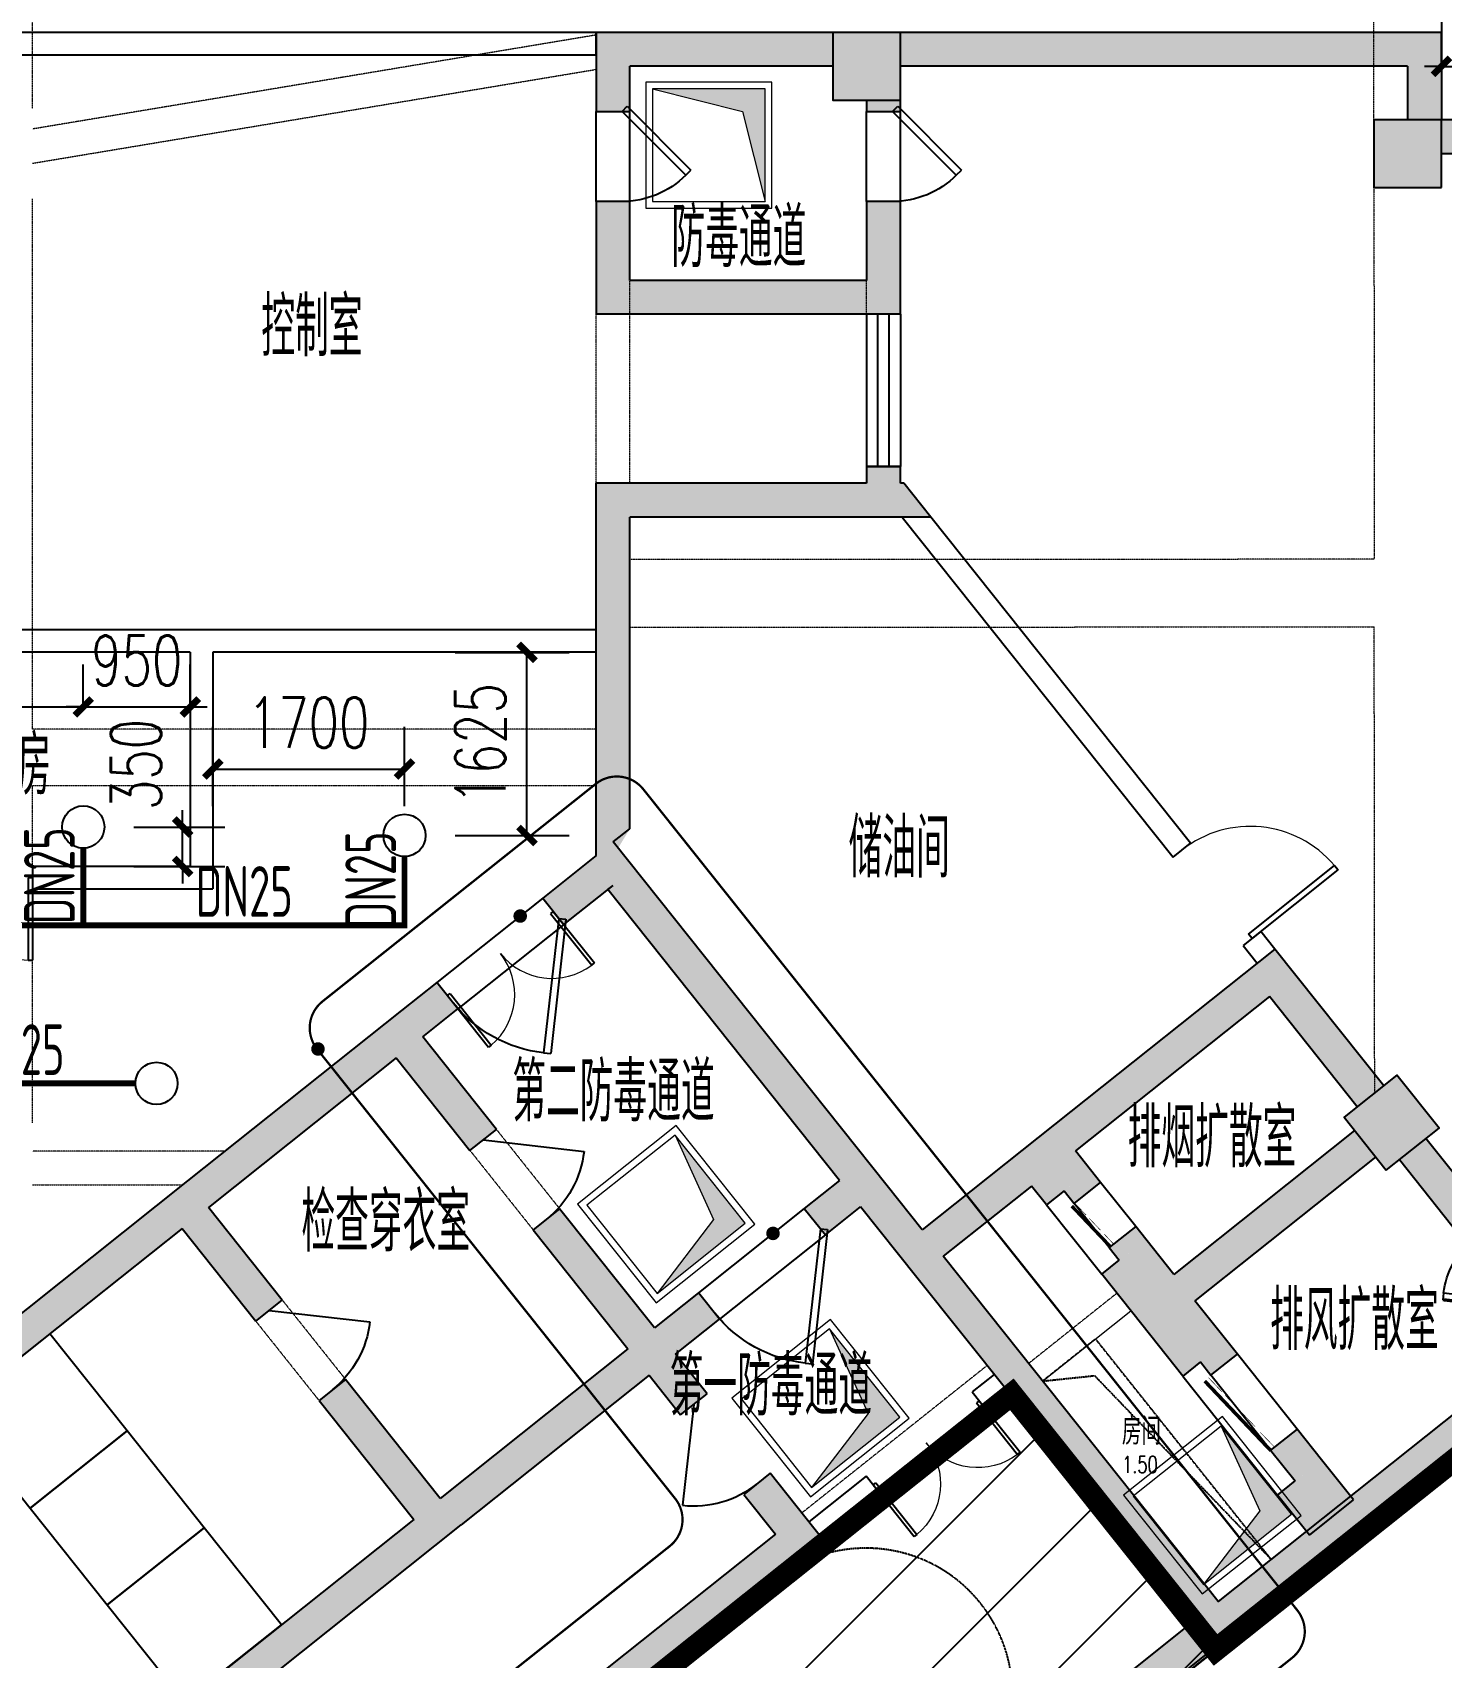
# Model space of a CAD drawing. Extents: x 6824721 to 16538177, y 2478193 to 6665639.
# Drawn here: x 8876614 to 8889114, y 2852107 to 2866526 of the extents above; entities that cross this region are included whole.
import ezdxf

# ---------------------------------------------------------------- set-up
doc = ezdxf.new("R2010")
doc.units = 0
doc.header["$LTSCALE"] = 10
doc.linetypes.add('CONTINOUS', pattern=[0])
doc.linetypes.add('DASH', pattern=[0.35, 0.25, -0.1])
for name, color, linetype in [('0-wo', 8, 'Continuous'), ('DOOR_FIRE', 4, 'Continuous'), ('PUB_HATCH', 8, 'Continuous'), ('R_人防洗消集水坑', 32, 'Continuous'), ('S-梁-实线', 4, 'CONTINOUS'), ('S-梁-虚线', 4, 'DASH'), ('W-EQUIP_喷头', 7, 'Continuous'), ('W-PIPE-喷淋中', 6, 'Continuous'), ('W-TEXT_喷淋', 7, 'Continuous'), ('W-TWT_DIM', 3, 'Continuous'), ('WALL', 9, 'Continuous')]:
    doc.layers.add(name, color=color, linetype=linetype)
doc.layers.add('钢梁', color=141, linetype='Continuous', lineweight=18)
doc.styles.add('8B2_02', font='tssdeng.shx', dxfattribs={"width": 0.7, "bigfont": 'TSSDCHN.shx'})
doc.styles.add('_TCH_DIM_T3', font='SIMPLEX', dxfattribs={"width": 0.705882, "bigfont": 'GBCBIG'})
doc.styles.add('_TCH_SPACE', font='SIMPLEX', dxfattribs={"height": 5, "bigfont": 'GBCBIG'})
doc.styles.add('_TWT_PIPEDN', font='TSSDENG', dxfattribs={"width": 0.8, "height": 3.5, "bigfont": 'TSSDCHN'})
doc.dimstyles.new('_TWT_ARCH&&150', dxfattribs={"dimtxt": 446.25, "dimasz": 150, "dimexe": 375, "dimexo": 450, "dimgap": 189.375, "dimtad": 1, "dimdec": 0, "dimzin": 0, "dimdsep": 46, "dimtxsty": '_TCH_DIM_T3', "dimblk": 'ARCHTICK', "dimcen": 0.09, "dimclrt": 7, "dimazin": 2, "dimtfac": 1, "dimtdec": 0, "dimtix": 1, "dimtmove": 2, "dimatfit": 3, "dimfxl": 0, "dimtolj": 1, "dimtzin": 0, "dimarcsym": 0})

# ---------------------------------------------------------------- blocks, each defined once
blk = doc.blocks.new('洗消污水集水坑')
at = {"layer": 'R_人防洗消集水坑', "lineweight": 15}
h = blk.add_hatch(color=256, dxfattribs=at)
h.dxf.hatch_style = 1
h.paths.add_polyline_path([(161254, 16997), (162054, 17197), (161054, 17197), (161054, 16197)])
for points in [[(162114, 17257), (160994, 17257), (160994, 16137), (162114, 16137)], [(162054, 17197), (161054, 17197), (161054, 16197), (162054, 16197)]]:
    blk.add_lwpolyline(points, close=True, dxfattribs=at)
blk.add_lwpolyline([(161054, 16197), (161254, 16997), (162054, 17197)], dxfattribs=at)
blk = doc.blocks.new('洗消坑')
at = {"layer": 'R_人防洗消集水坑', "lineweight": 15}
for p, rotation in [((134653, -209721), 270), ((266946, -267058), 218.5325870236756), ((268316, -268779), 218.5325870236756), ((271792, -269641), 218.5325870236756)]:
    blk.add_blockref('洗消污水集水坑', p, dxfattribs=dict(at, rotation=rotation))
blk = doc.blocks.new('$DorLib2D$00000002')
for p, q in [((-0.5, 0), (-0.5, 0.4875)), ((-0.475, 0.4875), (-0.5, 0.4875)), ((-0.475, 0), (-0.475, 0.4875)), ((0.475, 0), (0.475, 0.4875)), ((0.475, 0.4875), (0.5, 0.4875)), ((0.5, 0), (0.5, 0.4875)), ((-0.5, 0), (-0.475, 0)), ((0.5, 0), (0.475, 0))]:
    blk.add_line(p, q)
at = {"lineweight": 13}
for centre, start, end in [((-0.4875, 0), 0, 88.53072), ((0.4875, 0), 91.46928, 180)]:
    blk.add_arc(centre, 0.4875, start, end, dxfattribs=at)
blk = doc.blocks.new('A$C5FEE24D3')
at = {"layer": 'DOOR_FIRE', "xscale": -1200, "yscale": -1200, "zscale": 100, "rotation": 47.99999999999827}
blk.add_blockref('$DorLib2D$00000002', (-401, -446), dxfattribs=at)
blk = doc.blocks.new('_FZH')
blk.add_lwpolyline([(-0.5, -0.5), (0.5, -0.5), (0.5, 0.5), (-0.5, 0.5)], close=True)
at = {"layer": 'PUB_HATCH'}
blk.add_solid([(-0.5, -0.5), (0.5, -0.5), (-0.5, 0.5), (0.5, 0.5)], dxfattribs=at)
blk = doc.blocks.new('$DorLib2D$00000085')
for p, q in [((-0.207, 0.832), (-0.148, 0.891)), ((0.5, 0.125), (-0.207, 0.832)), ((0.5, 0.125), (0.559, 0.184))]:
    blk.add_line(p, q)
at = {"const_width": 0.0417}
blk.add_lwpolyline([(0.559, 0.184), (-0.148, 0.891)], dxfattribs=at)
blk.add_arc((0.5, 0.125), 1, 135, 180)
blk = doc.blocks.new('$DorLib2D$00000251')
at = {"color": 0}
for points, const_width in [([(-0.505, 0.178), (0.492, 0.265)], 0.0375), ([(-0.209, 0.15), (-0.002, 0.169)], 0.00625), ([(0.055, 0.174), (0.246, 0.191)], 0.00625), ([(0.292, 0.194), (0.496, 0.212)], 0.00625), ([(-0.5, 0.125), (-0.289, 0.145)], 0.00625)]:
    blk.add_lwpolyline(points, dxfattribs=dict(at, const_width=const_width))
blk = doc.blocks.new('$DorLib2D$00000249')
at = {"color": 0}
for points, const_width in [([(-0.504, 0.274), (0.492, 0.361)], 0.06), ([(0.207, 0.262), (0.496, 0.287)], 0.01), ([(-0.5, 0.2), (-0.254, 0.221)], 0.01), ([(-0.156, 0.23), (0.13, 0.255)], 0.01)]:
    blk.add_lwpolyline(points, dxfattribs=dict(at, const_width=const_width))
blk = doc.blocks.new('$DorLib2D$00000001')
for p, q in [((0.45, 0.975), (0.5, 0.975)), ((0.45, 0), (0.45, 0.975)), ((0.5, 0), (0.5, 0.975)), ((0.5, 0), (0.45, 0))]:
    blk.add_line(p, q)
at = {"lineweight": 13}
blk.add_arc((0.475, 0), 0.975, 91.4693, 180, dxfattribs=at)
blk = doc.blocks.new('$DorLib2D$00000114')
at = {"color": 0}
blk.add_line((0.5, 0), (-0.207, 0.707), dxfattribs=at)
blk.add_arc((0.5, 0), 1, 135, 180, dxfattribs=at)
blk = doc.blocks.new('$DorLib2D$00000081')
for p, q in [((-0.207, 0.774), (-0.169, 0.811)), ((0.5, 0.067), (-0.207, 0.774)), ((0.538, 0.104), (-0.169, 0.811)), ((0.5, 0.067), (0.538, 0.104))]:
    blk.add_line(p, q)
blk.add_arc((0.5, 0.067), 1, 135, 180)
blk = doc.blocks.new('$DorLib2D$00000079')
for p, q in [((-0.207, 0.807), (-0.151, 0.864)), ((0.5, 0.1), (-0.207, 0.807)), ((0.557, 0.157), (-0.151, 0.864)), ((0.5, 0.1), (0.557, 0.157))]:
    blk.add_line(p, q)
blk.add_arc((0.5, 0.1), 1, 135, 180)
blk = doc.blocks.new('$WINLIB2D$00000001')
for p, q in [((-0.5, 0.5), (0.5, 0.5)), ((-0.5, 0.5), (-0.5, -0.5)), ((0.5, -0.5), (0.5, 0.5)), ((0.5, 0.167), (-0.5, 0.167)), ((0.5, -0.167), (-0.5, -0.167)), ((-0.5, -0.5), (0.5, -0.5))]:
    blk.add_line(p, q)
blk = doc.blocks.new('jkytk')
h = blk.add_hatch()
h.set_pattern_fill('ANSI31', color=252, scale=500)
h.set_pattern_definition([(45, (8493122.4, 3120586.9), (-561.266, 561.266), [])])
h.paths.add_polyline_path([(8576768, 2856872), (8581726, 2860820), (8579919, 2863088), (8574952, 2859133)])
at = {"color": 1, "const_width": 20}
blk.add_lwpolyline([(8576768, 2856872), (8581726, 2860820), (8579919, 2863088), (8574952, 2859133), (8576768, 2856872)], dxfattribs=at)
at = {"layer": 'WALL', "color": 1, "const_width": 200}
blk.add_lwpolyline([(8591664, 2868734), (8581726, 2860820), (8579919, 2863088), (8574962, 2859140), (8576768, 2856872), (8573042, 2852788), (8570886, 2854728), (8567106, 2850529), (8569261, 2848589), (8565848, 2844799), (8558488, 2851427), (8549989, 2851427), (8549989, 2856077), (8515539, 2856077)], dxfattribs=at)
blk = doc.blocks.new('LIANGMOBAN')
at = {"layer": 'S-梁-实线', "lineweight": 18}
for p, q in [((2016101, 140585), (2016886, 141210)), ((2017596, 140639), (2018125, 139974)), ((2014154, 139182), (2015795, 140489))]:
    blk.add_line(p, q, dxfattribs=at)
at = {"layer": 'S-梁-虚线', "color": 8, "lineweight": 18}
for p, q in [((2007141, 151878), (2007141, 160078)), ((2019641, 151778), (2019641, 159878)), ((2019041, 151778), (2019041, 156226)), ((2012141, 152531), (2007141, 151697)), ((2007141, 151393), (2012141, 152226)), ((2012141, 148553), (2012141, 151853)), ((2012441, 148553), (2012441, 151853)), ((2014541, 148703), (2014541, 151853)), ((2014841, 148703), (2014841, 151853)), ((2019042, 151178), (2019045, 147879)), ((2007141, 146372), (2007141, 151078)), ((2019045, 147879), (2012441, 147877)), ((2012441, 147277), (2019045, 147279)), ((2019049, 143144), (2019045, 147279)), ((2012141, 146372), (2007141, 146372)), ((2007141, 142878), (2007141, 145872)), ((2007141, 145872), (2012141, 145872)), ((2011667, 144872), (2010729, 144124)), ((2010916, 143890), (2011854, 144637)), ((2011257, 142820), (2011818, 142116)), ((2008850, 142628), (2007141, 142628)), ((2011023, 142633), (2011583, 141929)), ((2007141, 142328), (2008474, 142328)), ((2016618, 142349), (2016929, 141958)), ((2013989, 142119), (2013050, 141371)), ((2016383, 142162), (2016694, 141771)), ((2013237, 141136), (2014176, 141884)), ((2016761, 141366), (2015977, 140742)), ((2009357, 141306), (2009918, 140602)), ((2009122, 141119), (2009683, 140415)), ((2017831, 140826), (2018360, 140161)), ((2015608, 140723), (2013967, 139417))]:
    blk.add_line(p, q, dxfattribs=at)
blk = doc.blocks.new('_ArchTick')
at = {"color": 0, "linetype": 'ByBlock', "const_width": 0.4}
blk.add_lwpolyline([(-0.5, -0.5), (0.5, 0.5)], dxfattribs=at)
blk = doc.blocks.new('*D457')
at = {"layer": 'Defpoints', "color": 0, "transparency": 16777216}
for p in [(8877064, 2859476), (8877946, 2859476), (8877064, 2859126)]:
    blk.add_point(p, dxfattribs=at)
at = {"layer": 'W-TWT_DIM', "color": 0, "lineweight": -2, "transparency": 16777216}
for p, q in [((8877946, 2859476), (8877946, 2859626)), ((8877514, 2859476), (8878321, 2859476)), ((8877946, 2859126), (8877946, 2859476)), ((8877514, 2859126), (8878321, 2859126)), ((8877946, 2859126), (8877946, 2858976))]:
    blk.add_line(p, q, dxfattribs=at)
at = {"layer": 'W-TWT_DIM', "color": 0, "lineweight": -2, "transparency": 16777216, "xscale": 150, "yscale": 150, "zscale": 150}
for p, rotation in [((8877946, 2859476), 270), ((8877946, 2859126), 90)]:
    blk.add_blockref('_ArchTick', p, dxfattribs=dict(at, rotation=rotation))
at = {"layer": 'W-TWT_DIM', "color": 7, "transparency": 16777216, "insert": (8877533, 2860031), "char_height": 446.2, "attachment_point": 5, "rotation": 90, "style": '_TCH_DIM_T3'}
blk.add_mtext('\\A1;350', dxfattribs=at)
blk = doc.blocks.new('*D535')
at = {"layer": 'Defpoints', "color": 0, "transparency": 16777216}
for p in [(8877064, 2860542), (8874664, 2860076), (8877064, 2860076)]:
    blk.add_point(p, dxfattribs=at)
at = {"layer": 'W-TWT_DIM', "color": 0, "lineweight": -2, "transparency": 16777216}
for p, q in [((8874664, 2860526), (8874664, 2860917)), ((8877064, 2860526), (8877064, 2860917)), ((8874664, 2860542), (8877064, 2860542))]:
    blk.add_line(p, q, dxfattribs=at)
at = {"layer": 'W-TWT_DIM', "color": 0, "lineweight": -2, "transparency": 16777216, "xscale": 150, "yscale": 150, "zscale": 150, "rotation": 180}
blk.add_blockref('_ArchTick', (8874664, 2860542), dxfattribs=at)
at = {"layer": 'W-TWT_DIM', "color": 0, "lineweight": -2, "transparency": 16777216, "xscale": 150, "yscale": 150, "zscale": 150}
blk.add_blockref('_ArchTick', (8877064, 2860542), dxfattribs=at)
at = {"layer": 'W-TWT_DIM', "color": 7, "transparency": 16777216, "insert": (8875864, 2860954), "char_height": 446.2, "attachment_point": 5, "style": '_TCH_DIM_T3'}
blk.add_mtext('\\A1;2400', dxfattribs=at)
blk = doc.blocks.new('*D536')
at = {"layer": 'Defpoints', "color": 0, "transparency": 16777216}
for p in [(8878014, 2860542), (8877064, 2860076), (8878014, 2860076)]:
    blk.add_point(p, dxfattribs=at)
at = {"layer": 'W-TWT_DIM', "color": 0, "lineweight": -2, "transparency": 16777216}
for p, q in [((8877064, 2860526), (8877064, 2860917)), ((8878014, 2860526), (8878014, 2860917)), ((8877064, 2860542), (8876914, 2860542)), ((8877064, 2860542), (8878014, 2860542)), ((8878014, 2860542), (8878164, 2860542))]:
    blk.add_line(p, q, dxfattribs=at)
at = {"layer": 'W-TWT_DIM', "color": 0, "lineweight": -2, "transparency": 16777216, "xscale": 150, "yscale": 150, "zscale": 150}
blk.add_blockref('_ArchTick', (8877064, 2860542), dxfattribs=at)
at = {"layer": 'W-TWT_DIM', "color": 0, "lineweight": -2, "transparency": 16777216, "xscale": 150, "yscale": 150, "zscale": 150, "rotation": 180}
blk.add_blockref('_ArchTick', (8878014, 2860542), dxfattribs=at)
at = {"layer": 'W-TWT_DIM', "color": 7, "transparency": 16777216, "insert": (8877539, 2860954), "char_height": 446.2, "attachment_point": 5, "style": '_TCH_DIM_T3'}
blk.add_mtext('\\A1;950', dxfattribs=at)
blk = doc.blocks.new('*D713')
at = {"layer": 'Defpoints', "color": 0, "transparency": 16777216}
for p in [(8889114, 2867151), (8890314, 2867151), (8890314, 2866226)]:
    blk.add_point(p, dxfattribs=at)
at = {"layer": 'W-TWT_DIM', "color": 0, "lineweight": -2, "transparency": 16777216}
for p, q in [((8889114, 2866701), (8889114, 2865851)), ((8890314, 2866701), (8890314, 2865851)), ((8889114, 2866226), (8888964, 2866226)), ((8889114, 2866226), (8890314, 2866226)), ((8890314, 2866226), (8890464, 2866226))]:
    blk.add_line(p, q, dxfattribs=at)
at = {"layer": 'W-TWT_DIM', "color": 0, "lineweight": -2, "transparency": 16777216, "xscale": 150, "yscale": 150, "zscale": 150}
blk.add_blockref('_ArchTick', (8889114, 2866226), dxfattribs=at)
at = {"layer": 'W-TWT_DIM', "color": 0, "lineweight": -2, "transparency": 16777216, "xscale": 150, "yscale": 150, "zscale": 150, "rotation": 180}
blk.add_blockref('_ArchTick', (8890314, 2866226), dxfattribs=at)
at = {"layer": 'W-TWT_DIM', "color": 7, "transparency": 16777216, "insert": (8889714, 2866639), "char_height": 446.2, "attachment_point": 5, "style": '_TCH_DIM_T3'}
blk.add_mtext('\\A1;1200', dxfattribs=at)
blk = doc.blocks.new('*D796')
at = {"layer": 'Defpoints', "color": 0, "transparency": 16777216}
for p in [(8879914, 2861026), (8881001, 2861026), (8879914, 2859401)]:
    blk.add_point(p, dxfattribs=at)
at = {"layer": 'W-TWT_DIM', "color": 0, "lineweight": -2, "transparency": 16777216}
for p, q in [((8880364, 2861026), (8881376, 2861026)), ((8881001, 2859401), (8881001, 2861026)), ((8880364, 2859401), (8881376, 2859401))]:
    blk.add_line(p, q, dxfattribs=at)
at = {"layer": 'W-TWT_DIM', "color": 0, "lineweight": -2, "transparency": 16777216, "xscale": 150, "yscale": 150, "zscale": 150}
for p, rotation in [((8881001, 2861026), 90), ((8881001, 2859401), 270)]:
    blk.add_blockref('_ArchTick', p, dxfattribs=dict(at, rotation=rotation))
at = {"layer": 'W-TWT_DIM', "color": 7, "transparency": 16777216, "insert": (8880588, 2860214), "char_height": 446.2, "attachment_point": 5, "rotation": 90, "style": '_TCH_DIM_T3'}
blk.add_mtext('\\A1;1625', dxfattribs=at)
blk = doc.blocks.new('*D1551')
at = {"layer": 'Defpoints', "color": 0, "transparency": 16777216}
for p in [(8879914, 2859991), (8878214, 2859212), (8879914, 2859212)]:
    blk.add_point(p, dxfattribs=at)
at = {"layer": 'W-TWT_DIM', "color": 0, "lineweight": -2, "transparency": 16777216}
for p, q in [((8878214, 2859662), (8878214, 2860366)), ((8879914, 2859662), (8879914, 2860366)), ((8878214, 2859991), (8879914, 2859991))]:
    blk.add_line(p, q, dxfattribs=at)
at = {"layer": 'W-TWT_DIM', "color": 0, "lineweight": -2, "transparency": 16777216, "xscale": 150, "yscale": 150, "zscale": 150, "rotation": 180}
blk.add_blockref('_ArchTick', (8878214, 2859991), dxfattribs=at)
at = {"layer": 'W-TWT_DIM', "color": 0, "lineweight": -2, "transparency": 16777216, "xscale": 150, "yscale": 150, "zscale": 150}
blk.add_blockref('_ArchTick', (8879914, 2859991), dxfattribs=at)
at = {"layer": 'W-TWT_DIM', "color": 7, "transparency": 16777216, "insert": (8879064, 2860403), "char_height": 446.2, "attachment_point": 5, "style": '_TCH_DIM_T3'}
blk.add_mtext('\\A1;1700', dxfattribs=at)
blk = doc.blocks.new('$TwtSys$00000125')
blk.add_circle((0, 0, 0), 1)

msp = doc.modelspace()

# ---------------------------------------------------------------- hatches: boundary and pattern name
at = {"layer": '0-wo'}
for points in [[(8881614.1, 2866526.5), (8881614.1, 2865826.5), (8881914.1, 2865826.5), (8881914.1, 2866226.5)], [(8883714.1, 2866226.5), (8883714.1, 2866526.5), (8881614.1, 2866526.5), (8881914.1, 2866226.5)], [(8884314.1, 2866526.5), (8884314.1, 2866226.5), (8888814.1, 2866226.5), (8888914.1, 2866326.5), (8888814.1, 2866526.5)], [(8889114.1, 2866226.5), (8889114.1, 2866526.5), (8888814.1, 2866526.5), (8888914.1, 2866326.5)], [(8888814.1, 2865751.5), (8889114.1, 2865751.5), (8889114.1, 2866226.5), (8888914.1, 2866326.5), (8888814.1, 2866226.5)], [(8884014.1, 2865926.5), (8884014.1, 2865826.5), (8884314.1, 2865826.5), (8884314.1, 2865926.5)], [(8889114.1, 2865751.5), (8889114.1, 2865451.5), (8891214.1, 2865451.5), (8891214.1, 2865751.5)], [(8881914.1, 2864326.5), (8881914.1, 2865026.5), (8881614.1, 2865026.5), (8881614.1, 2864026.5)], [(8884314.1, 2864026.5), (8884314.1, 2865026.5), (8884014.1, 2865026.5), (8884014.1, 2864326.5), (8884114.1, 2864126.5)], [(8884114.1, 2864126.5), (8884014.1, 2864326.5), (8881914.1, 2864326.5), (8881614.1, 2864026.5), (8884014.1, 2864026.5)], [(8884014.1, 2864026.5), (8884314.1, 2864026.5), (8884114.1, 2864126.5)], [(8884314.1, 2862526.5), (8884314.1, 2862676.5), (8884014.1, 2862676.5), (8884014.1, 2862526.5), (8884164.1, 2862426.5)], [(8884164.1, 2862426.5), (8884014.1, 2862526.5), (8881614.1, 2862526.5), (8881914.1, 2862226.5), (8884164.1, 2862226.5)], [(8881614.1, 2861126.5), (8881914.1, 2861126.5), (8881914.1, 2862226.5), (8881614.1, 2862526.5)], [(8884345.2, 2862526.5), (8884314.1, 2862526.5), (8884164.1, 2862426.5), (8884164.1, 2862226.5), (8884584.1, 2862226.5)], [(8881764.1, 2859214), (8881914.1, 2859461.3), (8881914.1, 2861126.5), (8881614.1, 2861126.5), (8881614.1, 2859222.4)], [(8881718.7, 2858922.1), (8881766.5, 2859343.7), (8881914.1, 2859461.3), (8881764.1, 2859214), (8881764.1, 2858958.3)], [(8883977.3, 2856246.6), (8884196, 2856292.9), (8881766.5, 2859343.7), (8881718.7, 2858922.1), (8883774.4, 2856340.7)], [(8881614.1, 2859222.4), (8881140.2, 2858845), (8881327.1, 2858610.3), (8881764.1, 2858958.3), (8881764.1, 2859214)], [(8887588.7, 2857972.1), (8887636.5, 2858393.6), (8885680.9, 2856836.2), (8885675.1, 2856576), (8885867.7, 2856601.6)], [(8888367.4, 2856994.2), (8888602.1, 2857181.1), (8887636.5, 2858393.6), (8887588.7, 2857972.1)], [(8880075.9, 2857613.9), (8880388.4, 2857862.8), (8880201.5, 2858097.4), (8879889, 2857848.6), (8879935.4, 2857629.9)], [(8879935.4, 2857629.9), (8879889, 2857848.6), (8877988.8, 2856335.3), (8878035.2, 2856116.6), (8878175.7, 2856100.7), (8879841.3, 2857427)], [(8879841.3, 2857427), (8880495.4, 2856605.7), (8880730, 2856792.6), (8880075.9, 2857613.9), (8879935.4, 2857629.9)], [(8885675.1, 2856576), (8885680.9, 2856836.2), (8884507.5, 2855901.8), (8884553.8, 2855683), (8884694.4, 2855667.1), (8885476.6, 2856290.1)], [(8888530.4, 2856548.8), (8888343.5, 2856783.5), (8886739.9, 2855506.4), (8886734.1, 2855246.1), (8886926.8, 2855271.7)], [(8888975.9, 2856711.8), (8888741.2, 2856524.9), (8889342.6, 2855769.7), (8889577.3, 2855956.6)], [(8885609, 2856123.8), (8886000.1, 2856435.3), (8885867.7, 2856601.6), (8885675.1, 2856576), (8885476.6, 2856290.1)], [(8883774.4, 2856340.7), (8883461.5, 2856091.5), (8883648.4, 2855856.8), (8883961.3, 2856106), (8883977.3, 2856246.6)], [(8885765.5, 2856248.4), (8885855.7, 2856135.1), (8886090.4, 2856321.9), (8886000.1, 2856435.3)], [(8878035.2, 2856116.6), (8877988.8, 2856335.3), (8874489.1, 2853548.3), (8874789.1, 2853403.7), (8877941, 2855913.8)], [(8884553.8, 2855683), (8884507.5, 2855901.8), (8884196, 2856292.9), (8883977.3, 2856246.6), (8883961.3, 2856106), (8884459.7, 2855480.2)], [(8877941, 2855913.8), (8878595.1, 2855092.4), (8878829.8, 2855279.3), (8878175.7, 2856100.7), (8878035.2, 2856116.6)], [(8882131.7, 2855032.5), (8881290.7, 2856088.5), (8881056, 2855901.6), (8881897, 2854845.6), (8882107.8, 2854821.7)], [(8886490.7, 2855819.3), (8886401.9, 2855930.8), (8886167.2, 2855743.9), (8886256, 2855632.4)], [(8886734.1, 2855246.1), (8886739.9, 2855506.4), (8886490.7, 2855819.3), (8886099.6, 2855507.8), (8886535.7, 2854960.2)], [(8885269.5, 2854463.3), (8885504.2, 2854650.2), (8884694.4, 2855667.1), (8884553.8, 2855683), (8884459.7, 2855480.2)], [(8882318.6, 2854797.8), (8882709.7, 2855109.3), (8882522.8, 2855344), (8882131.7, 2855032.5), (8882107.8, 2854821.7)], [(8886818.8, 2854604.7), (8887209.9, 2854916.2), (8886926.8, 2855271.7), (8886734.1, 2855246.1), (8886535.7, 2854960.2)], [(8886975.2, 2854729.3), (8887068.7, 2854612), (8887303.3, 2854798.9), (8887209.9, 2854916.2)], [(8890246.6, 2854955.6), (8890027.8, 2854909.2), (8887133.5, 2852604.3), (8887117.6, 2852463.8), (8887320.4, 2852369.6), (8890449.4, 2854861.4)], [(8882107.8, 2854821.7), (8881897, 2854845.6), (8880231.5, 2853519.2), (8880215.5, 2853378.7), (8880418.4, 2853284.5), (8882083.9, 2854610.9)], [(8882083.9, 2854610.9), (8882364.2, 2854258.9), (8882598.9, 2854445.8), (8882318.6, 2854797.8), (8882107.8, 2854821.7)], [(8887117.6, 2852463.8), (8887133.5, 2852604.3), (8885504.2, 2854650.2), (8885269.5, 2854463.3), (8886898.8, 2852417.4)], [(8880231.5, 2853519.2), (8879390.5, 2854575.3), (8879155.8, 2854388.4), (8879996.8, 2853332.3), (8880215.5, 2853378.7)], [(8888050.9, 2853860.2), (8887832.9, 2854134), (8887598.2, 2853947.1), (8887816.2, 2853673.3)], [(8888334, 2853504.7), (8888050.9, 2853860.2), (8887659.8, 2853548.7), (8887942.9, 2853193.2)], [(8883626.8, 2853155.1), (8883159.6, 2853741.8), (8882924.9, 2853554.9), (8883205.2, 2853202.9)], [(8879996.8, 2853332.3), (8877102.5, 2851027.4), (8877289.3, 2850792.7), (8880418.4, 2853284.5), (8880215.5, 2853378.7)], [(8883626.8, 2853155.1), (8883205.2, 2853202.9), (8879998, 2850648.7), (8880122.6, 2850492.3), (8880302.2, 2850507.5)], [(8887117.6, 2852463.8), (8886898.8, 2852417.4), (8881931.5, 2848461.6), (8881876.5, 2848289.9), (8882001.1, 2848133.5), (8887320.4, 2852369.6)]]:
    msp.add_hatch(color=8, dxfattribs=at).paths.add_polyline_path(points)
at = {"layer": 'W-PIPE-喷淋中'}
for points in [[(8879914.1, 2858604.4), (8879940.3, 2858604.4), (8879940.3, 2858578.2)], [(8879914.1, 2858604.4), (8879914.1, 2858578.2), (8879940.3, 2858578.2)]]:
    msp.add_hatch(color=256, dxfattribs=at).paths.add_polyline_path(points)

# ---------------------------------------------------------------- linework, layer by layer
at = {"layer": '0-wo', "color": 8}
for p, q in [((8881614.1, 2866526.5), (8876114.1, 2866526.5)), ((8881614.1, 2866526.5), (8881614.1, 2865826.5)), ((8881614.1, 2866326.5), (8881614.1, 2866526.5)), ((8883714.1, 2866526.5), (8881614.1, 2866526.5)), ((8888814.1, 2866526.5), (8884314.1, 2866526.5)), ((8889114.1, 2866526.5), (8888814.1, 2866526.5)), ((8889114.1, 2866226.5), (8889114.1, 2866526.5)), ((8881614.1, 2866326.5), (8876314.1, 2866326.5)), ((8881914.1, 2865826.5), (8881914.1, 2866226.5)), ((8883714.1, 2866226.5), (8881914.1, 2866226.5)), ((8888814.1, 2866226.5), (8884314.1, 2866226.5)), ((8888814.1, 2866226.5), (8888814.1, 2865751.5)), ((8889114.1, 2866226.5), (8889114.1, 2865751.5)), ((8884014.1, 2865926.5), (8884014.1, 2865826.5)), ((8884314.1, 2865826.5), (8884314.1, 2865926.5)), ((8881614.1, 2865026.5), (8881614.1, 2865826.5)), ((8881614.1, 2865826.5), (8881914.1, 2865826.5)), ((8881914.1, 2865026.5), (8881914.1, 2865826.5)), ((8884014.1, 2865026.5), (8884014.1, 2865826.5)), ((8884014.1, 2865826.5), (8884314.1, 2865826.5)), ((8884314.1, 2865026.5), (8884314.1, 2865826.5)), ((8891214.1, 2865751.5), (8889114.1, 2865751.5)), ((8889114.1, 2865451.5), (8891214.1, 2865451.5)), ((8881914.1, 2865026.5), (8881614.1, 2865026.5)), ((8881614.1, 2865026.5), (8881614.1, 2864026.5)), ((8881914.1, 2864326.5), (8881914.1, 2865026.5)), ((8884314.1, 2865026.5), (8884014.1, 2865026.5)), ((8884014.1, 2865026.5), (8884014.1, 2864326.5)), ((8884314.1, 2864026.5), (8884314.1, 2865026.5)), ((8884014.1, 2864326.5), (8881914.1, 2864326.5)), ((8884014.1, 2864026.5), (8881614.1, 2864026.5)), ((8884314.1, 2864026.5), (8884014.1, 2864026.5)), ((8884314.1, 2862676.5), (8884014.1, 2862676.5)), ((8884014.1, 2862676.5), (8884014.1, 2862526.5)), ((8884314.1, 2862526.5), (8884314.1, 2862676.5)), ((8884014.1, 2862526.5), (8881614.1, 2862526.5)), ((8881614.1, 2861126.5), (8881614.1, 2862526.5)), ((8884345.2, 2862526.5), (8884314.1, 2862526.5)), ((8884584.1, 2862226.5), (8884345.2, 2862526.5)), ((8884164.1, 2862226.5), (8881914.1, 2862226.5)), ((8881914.1, 2861126.5), (8881914.1, 2862226.5)), ((8884584.1, 2862226.5), (8884164.1, 2862226.5)), ((8884328.5, 2862226.5), (8886732.5, 2859207.7)), ((8886888.9, 2859332.3), (8884584.1, 2862226.5)), ((8878114.1, 2861226.5), (8876314.1, 2861226.5)), ((8881614.1, 2861226.5), (8878114.1, 2861226.5)), ((8881614.1, 2859222.4), (8881614.1, 2861126.5)), ((8881914.1, 2859461.3), (8881914.1, 2861126.5)), ((8878014.1, 2861026.5), (8876214.1, 2861026.5)), ((8878014.1, 2861026.5), (8878014.1, 2859126.5)), ((8881614.1, 2861026.5), (8878214.1, 2861026.5)), ((8878214.1, 2861026.5), (8878214.1, 2858926.5)), ((8881766.5, 2859343.7), (8881914.1, 2859461.3)), ((8884196, 2856292.9), (8881766.5, 2859343.7)), ((8886732.5, 2859207.7), (8886888.9, 2859332.3)), ((8878014.1, 2859126.5), (8876614.1, 2859126.5)), ((8876614.1, 2859126.5), (8876614.1, 2858926.5)), ((8881614.1, 2859222.4), (8881140.2, 2858845)), ((8881327.1, 2858610.3), (8881764.1, 2858958.3)), ((8881718.7, 2858922.1), (8881764.1, 2858958.3)), ((8876614.1, 2858926.5), (8878214.1, 2858926.5)), ((8881140.2, 2858845), (8880201.5, 2858097.4)), ((8881140.2, 2858845), (8881327.1, 2858610.3)), ((8883774.4, 2856340.7), (8881718.7, 2858922.1)), ((8881327.1, 2858610.3), (8880388.4, 2857862.8)), ((8887511.9, 2858550.1), (8887355.5, 2858425.5)), ((8887636.5, 2858393.6), (8887511.9, 2858550.1)), ((8887636.5, 2858393.6), (8885680.9, 2856836.2)), ((8887355.5, 2858425.5), (8887480, 2858269)), ((8888602.1, 2857181.1), (8887636.5, 2858393.6)), ((8880201.5, 2858097.4), (8879889, 2857848.6)), ((8880388.4, 2857862.8), (8880201.5, 2858097.4)), ((8887588.7, 2857972.1), (8885867.7, 2856601.6)), ((8888367.4, 2856994.2), (8887588.7, 2857972.1)), ((8879889, 2857848.6), (8877988.8, 2856335.3)), ((8880075.9, 2857613.9), (8880388.4, 2857862.8)), ((8880730, 2856792.6), (8880075.9, 2857613.9)), ((8879841.3, 2857427), (8878175.7, 2856100.7)), ((8879841.3, 2857427), (8880495.4, 2856605.7)), ((8880495.4, 2856605.7), (8880730, 2856792.6)), ((8885680.9, 2856836.2), (8884507.5, 2855901.8)), ((8888343.5, 2856783.5), (8886739.9, 2855506.4)), ((8889577.3, 2855956.6), (8888975.9, 2856711.8)), ((8886000.1, 2856435.3), (8885867.7, 2856601.6)), ((8888530.4, 2856548.8), (8886926.8, 2855271.7)), ((8888741.2, 2856524.9), (8889342.6, 2855769.7)), ((8883774.4, 2856340.7), (8883461.5, 2856091.5)), ((8886090.4, 2856321.9), (8886000.1, 2856435.3)), ((8877988.8, 2856335.3), (8874489.1, 2853548.3)), ((8884507.5, 2855901.8), (8884196, 2856292.9)), ((8885476.6, 2856290.1), (8884694.4, 2855667.1)), ((8885609, 2856123.8), (8885476.6, 2856290.1)), ((8885765.5, 2856248.4), (8885609, 2856123.8)), ((8885765.5, 2856248.4), (8885855.7, 2856135.1)), ((8885855.7, 2856135.1), (8886090.4, 2856321.9)), ((8886401.9, 2855930.8, 330.3), (8886090.4, 2856321.9, 330.3)), ((8878829.8, 2855279.3), (8878175.7, 2856100.7)), ((8881290.7, 2856088.5), (8881056, 2855901.6)), ((8882131.7, 2855032.5), (8881290.7, 2856088.5)), ((8883461.5, 2856091.5), (8882522.8, 2855344)), ((8883461.5, 2856091.5), (8883648.4, 2855856.8)), ((8883648.4, 2855856.8), (8883961.3, 2856106)), ((8884459.7, 2855480.2), (8883961.3, 2856106)), ((8885609, 2856123.8), (8886099.6, 2855507.8)), ((8886167.2, 2855743.9, 330.3), (8885855.7, 2856135.1, 330.3)), ((8877941, 2855913.8), (8874789.1, 2853403.7)), ((8877941, 2855913.8), (8878595.1, 2855092.4)), ((8886401.9, 2855930.8), (8886167.2, 2855743.9)), ((8886490.7, 2855819.3), (8886401.9, 2855930.8)), ((8881056, 2855901.6), (8881897, 2854845.6)), ((8883648.4, 2855856.8), (8882709.7, 2855109.3)), ((8886739.9, 2855506.4), (8886490.7, 2855819.3)), ((8885504.2, 2854650.2), (8884694.4, 2855667.1)), ((8886099.6, 2855507.8), (8886256, 2855632.4)), ((8886167.2, 2855743.9), (8886256, 2855632.4)), ((8885269.5, 2854463.3), (8884459.7, 2855480.2)), ((8886535.7, 2854960.2), (8886099.6, 2855507.8)), ((8882522.8, 2855344), (8882131.7, 2855032.5)), ((8882709.7, 2855109.3), (8882522.8, 2855344)), ((8878595.1, 2855092.4), (8878829.8, 2855279.3)), ((8887209.9, 2854916.2), (8886926.8, 2855271.7)), ((8882318.6, 2854797.8), (8882709.7, 2855109.3)), ((8886818.8, 2854604.7), (8886535.7, 2854960.2)), ((8890027.8, 2854909.2), (8887133.5, 2852604.3)), ((8887303.3, 2854798.9), (8887209.9, 2854916.2)), ((8881897, 2854845.6), (8880231.5, 2853519.2)), ((8882598.9, 2854445.8), (8882318.6, 2854797.8)), ((8887068.7, 2854612), (8887303.3, 2854798.9)), ((8887832.9, 2854134), (8887303.3, 2854798.9)), ((8890449.4, 2854861.4), (8887320.4, 2852369.6)), ((8882083.9, 2854610.9), (8880418.4, 2853284.5)), ((8882083.9, 2854610.9), (8882364.2, 2854258.9)), ((8885144.9, 2854619.7), (8884949.4, 2854464)), ((8887133.5, 2852604.3), (8885504.2, 2854650.2)), ((8886975.2, 2854729.3), (8886818.8, 2854604.7)), ((8886975.2, 2854729.3), (8887068.7, 2854612)), ((8887598.2, 2853947.1), (8887068.7, 2854612)), ((8879390.5, 2854575.3), (8879155.8, 2854388.4)), ((8880231.5, 2853519.2), (8879390.5, 2854575.3)), ((8886818.8, 2854604.7), (8887659.8, 2853548.7)), ((8879155.8, 2854388.4), (8879996.8, 2853332.3)), ((8882364.2, 2854258.9), (8882598.9, 2854445.8)), ((8884949.4, 2854464), (8885074, 2854307.6)), ((8885074, 2854307.6), (8885269.5, 2854463.3)), ((8886898.8, 2852417.4), (8885269.5, 2854463.3)), ((8887832.9, 2854134), (8887598.2, 2853947.1)), ((8888050.9, 2853860.2), (8887832.9, 2854134)), ((8887598.2, 2853947.1), (8887816.2, 2853673.3)), ((8888334, 2853504.7), (8888050.9, 2853860.2)), ((8883159.6, 2853741.8), (8882924.9, 2853554.9)), ((8883626.8, 2853155.1), (8883159.6, 2853741.8)), ((8884010.7, 2853716.5), (8883502.2, 2853311.5)), ((8884135.3, 2853560), (8884010.7, 2853716.5)), ((8887659.8, 2853548.7), (8887816.2, 2853673.3)), ((8882924.9, 2853554.9), (8883205.2, 2853202.9)), ((8883626.8, 2853155.1), (8884135.3, 2853560)), ((8887942.9, 2853193.2), (8887659.8, 2853548.7)), ((8887942.9, 2853193.2), (8888334, 2853504.7)), ((8879996.8, 2853332.3), (8877102.5, 2851027.4)), ((8877289.3, 2850792.7), (8880418.4, 2853284.5)), ((8883205.2, 2853202.9), (8879998, 2850648.7)), ((8883626.8, 2853155.1), (8880302.2, 2850507.5)), ((8886898.8, 2852417.4), (8881931.5, 2848461.6)), ((8887320.4, 2852369.6), (8882001.1, 2848133.5))]:
    msp.add_line(p, q, dxfattribs=at)
at = {"layer": '0-wo', "color": 8, "linetype": 'DASH', "const_width": 20}
msp.add_lwpolyline([(8881617.2, 2847572.1), (8879364.9, 2850400.3, -0.4142136), (8879412.7, 2850821.8), (8882268, 2853095.6, 0.4142136), (8882315.7, 2853517.2), (8879138.7, 2857506.7, -0.4142136), (8879186.4, 2857928.3), (8881611.4, 2859859.4, -0.4142136), (8882033, 2859811.6), (8887836.1, 2852524.6, -0.4142136), (8887788.3, 2852103.1), (8882038.8, 2847524.3, -0.4142136)], format="xyb", close=True, dxfattribs=at)
at = {"layer": '0-wo', "color": 8, "const_width": 60}
for points in [[(8880959.6, 2858662.8, 1), (8880922.2, 2858709.8, 1)], [(8879176.7, 2857506.7, 1), (8879116.7, 2857506.7, 1)], [(8879176.7, 2857506.7, 1), (8879116.7, 2857506.7, 1)], [(8879176.7, 2857506.7, 1), (8879116.7, 2857506.7, 1)], [(8879176.7, 2857506.7, 1), (8879116.7, 2857506.7, 1)], [(8883202.3, 2855846.7, 1), (8883164.9, 2855893.6, 1)], [(8883202.3, 2855846.7, 1), (8883164.9, 2855893.6, 1)], [(8883202.3, 2855846.7, 1), (8883164.9, 2855893.6, 1)], [(8883202.3, 2855846.7, 1), (8883164.9, 2855893.6, 1)]]:
    msp.add_lwpolyline(points, format="xyb", close=True, dxfattribs=at)
at = {"layer": '0-wo', "color": 8}
for points in [[(8877452.9, 2854118.9), (8876767.7, 2854979.3), (8875907.2, 2854294.1), (8876592.4, 2853433.6)], [(8878138.2, 2853258.4), (8877452.9, 2854118.9), (8876592.4, 2853433.6), (8877277.7, 2852573.1)], [(8878823.4, 2852397.9), (8878138.2, 2853258.4), (8877277.7, 2852573.1), (8877962.9, 2851712.6)]]:
    msp.add_lwpolyline(points, close=True, dxfattribs=at)
at = {"layer": '0-wo', "color": 8, "linetype": 'DASH'}
msp.add_lwpolyline([(8886045.5, 2854933.7), (8885576.1, 2854559.9), (8887133.5, 2852604.3), (8887602.9, 2852978.1)], close=True, dxfattribs=at)
msp.add_lwpolyline([(8885576.1, 2854559.9), (8886036.2, 2854608.2), (8887602.9, 2852978.1)], dxfattribs=at)
msp.add_arc((8884008.2, 2851777.2), 1300, 308.53259, 128.53259, dxfattribs=at)
at = {"layer": 'W-PIPE-喷淋中', "ltscale": 1.5, "const_width": 52.5}
for points in [[(8877064.1, 2859289), (8877064.1, 2858604.4)], [(8879914.1, 2859214), (8879914.1, 2858604.4)], [(8877064.1, 2858604.4), (8874664.1, 2858604.4)], [(8879914.1, 2858604.4), (8877064.1, 2858604.4)], [(8875214.1, 2857201.5), (8877526.6, 2857201.5)]]:
    msp.add_lwpolyline(points, dxfattribs=at)

# ---------------------------------------------------------------- block references
msp.add_blockref('jkytk', (305383.7, -8645.8))
at = {"layer": '0-wo', "color": 8}
msp.add_blockref('洗消坑', (8731264.1, 3236801.5), dxfattribs=at)
for name, p, xscale, yscale, zscale, rotation in [('_FZH', (8884014.1, 2866226.5), 600, 600, 600, 90), ('_FZH', (8888814.1, 2865451.5), 600, 600, 600, 90), ('$WINLIB2D$00000001', (8884164.1, 2863351.5), -1350, -300, -1350, 90), ('$DorLib2D$00000001', (8887122.2, 2858878.9), -999.9999999999999, -999.9999999999999, 200, 128.5325870243765), ('$DorLib2D$00000002', (8875864.1, 2859026.5), 1500, 1500, 200, 180), ('$DorLib2D$00000081', (8880764.3, 2858353.9), -1200, 1200, 300, 218.5325870243523), ('_FZH', (8888671.6, 2856853), 600.0000000000215, 600.0000000000215, 600.0000000000215, 38.53258702836033), ('$DorLib2D$00000114', (8880893, 2856347.1), 900, -900, 300, 128.5325870243769), ('$DorLib2D$00000249', (8886128.8, 2856032.9), 500, 500, 300, 128.5325870243865), ('$DorLib2D$00000081', (8883085.6, 2855600.4), -1200, 1200, 300, 218.53258702435), ('$DorLib2D$00000114', (8878992.8, 2854833.8), 900, -900, 300, 128.5325870243769), ('$DorLib2D$00000251', (8887450.8, 2854373), 850, 850, 300, 128.5325870243763), ('$DorLib2D$00000114', (8882761.9, 2854000.3), 900, 900, 300, 128.5325870243748), ('$DorLib2D$00000002', (8884542.3, 2854012), -1200, 1200, 200, 218.5325870243518)]:
    msp.add_blockref(name, p, dxfattribs=dict(at, xscale=xscale, yscale=yscale, zscale=zscale, rotation=rotation))
at = {"layer": '0-wo', "color": 8, "lineweight": 15, "zscale": 300}
for name, p, xscale, yscale, rotation in [('$DorLib2D$00000079', (8881764.1, 2865426.5), 800, -800, 90), ('$DorLib2D$00000079', (8884164.1, 2865426.5), 800, -800, 90), ('$DorLib2D$00000085', (8889678, 2855589.4), -700, 700, 128.5325870243776)]:
    msp.add_blockref(name, p, dxfattribs=dict(at, xscale=xscale, yscale=yscale, rotation=rotation))
at = {"layer": '0-wo', "color": 8, "rotation": 350.5325870243523}
msp.add_blockref('A$C5FEE24D3', (8881233.7, 2858727.7), dxfattribs=at)
at = {"layer": 'W-EQUIP_喷头', "xscale": 187.5, "yscale": 187.5, "zscale": 187.5}
for p in [(8877064.1, 2859476.5), (8879914.1, 2859401.5), (8877714.1, 2857201.5)]:
    msp.add_blockref('$TwtSys$00000125', p, dxfattribs=at)
at = {"layer": '钢梁', "color": 6}
msp.add_blockref('LIANGMOBAN', (6869472.7, 2713973), dxfattribs=at)

# ---------------------------------------------------------------- texts
at = {"layer": '0-wo', "color": 6, "style": '8B2_02', "width": 0.6}
for s, p in [('防毒通道', (8882282.1, 2864444.5)), ('控制室', (8878644.2, 2863652.4)), ('战时排风机房', (8874983.5, 2859761.4)), ('储油间', (8883854.2, 2859026.6)), ('第二防毒通道', (8880870.2, 2856863.6)), ('排烟扩散室', (8886330.1, 2856456.8)), ('检查穿衣室', (8879000, 2855708.8)), ('排风扩散室', (8887593.7, 2854836.4)), ('第一防毒通道', (8882266.9, 2854255))]:
    msp.add_text(s, height=525, dxfattribs=at).set_placement(p)
at = {"layer": '0-wo', "color": 8, "style": '_TCH_SPACE'}
msp.add_text('房间', height=241.13, dxfattribs=at).set_placement((8886278.9, 2853994.1))
at = {"layer": '0-wo', "color": 8, "style": '_TCH_SPACE', "width": 0.705882}
msp.add_text('1.50', height=148.75, dxfattribs=at).set_placement((8886281.8, 2853744.7))
at = {"layer": 'W-TEXT_喷淋', "style": '_TWT_PIPEDN', "width": 0.64}
for p in [(8876989.1, 2858614), (8879839.1, 2858576.5)]:
    msp.add_text('DN25', height=450, rotation=90, dxfattribs=at).set_placement(p)
for p in [(8878062.6, 2858679.4), (8876037.6, 2857276.5)]:
    msp.add_text('DN25', height=450, dxfattribs=at).set_placement(p)

# ---------------------------------------------------------------- dimensions: what is measured, and where the dimension line sits
at = {"layer": 'W-TWT_DIM'}
for p1, p2, distance, picture, middle in [((8889114.1, 2867151.5), (8890314.1, 2867151.5), -925, '*D713', (8889714.1, 2866639)), ((8874664.1, 2860076.5), (8877064.1, 2860076.5), 465.3, '*D535', (8875864.1, 2860954.3)), ((8877064.1, 2860076.5), (8878014.1, 2860076.5), 465.3, '*D536', (8877539.1, 2860954.3)), ((8879914.1, 2859401.5), (8879914.1, 2861026.5), -1086.6, '*D796', (8880588.1, 2860214)), ((8878214.1, 2859211.8), (8879914.1, 2859211.8), 779.1, '*D1551', (8879064.1, 2860403.4))]:
    dim = msp.add_aligned_dim(p1=p1, p2=p2, distance=distance, dimstyle='_TWT_ARCH&&150', dxfattribs=at)
    dim.commit()
    dim.dimension.update_dxf_attribs({"geometry": picture, "text_midpoint": middle})
dim = msp.add_linear_dim(base=(8877945.8, 2859476.5), p1=(8877064.1, 2859126.5), p2=(8877064.1, 2859476.5), angle=90, dimstyle='_TWT_ARCH&&150', dxfattribs=at)
dim.commit()
dim.dimension.update_dxf_attribs({"geometry": '*D457', "text_midpoint": (8877533.3, 2860031.5), "dimtype": 129})

doc.saveas('drawing.dxf')
